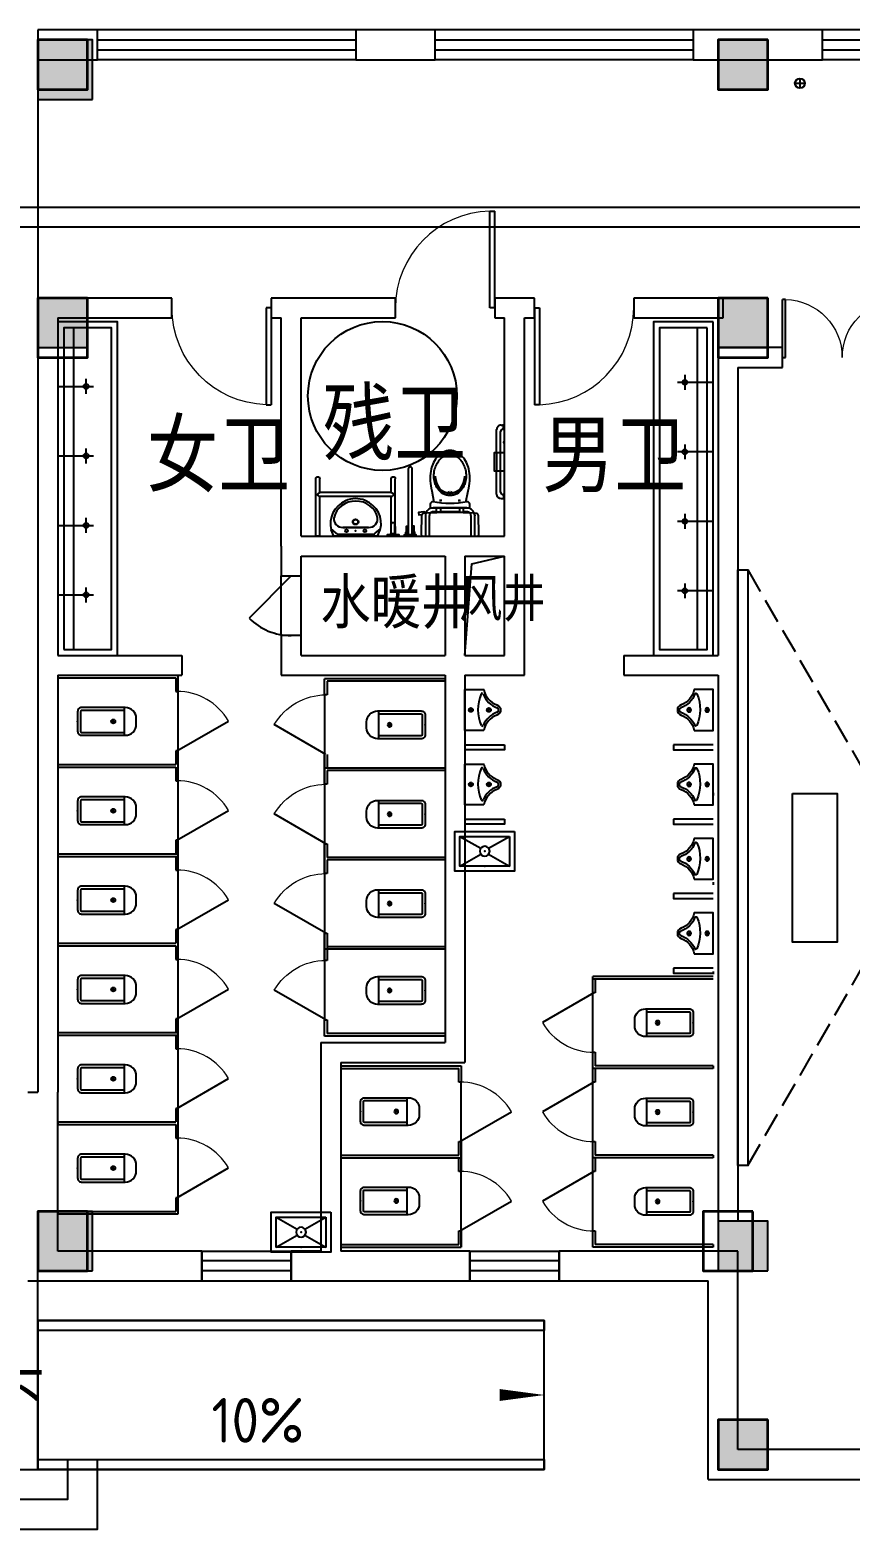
# Model space of a CAD drawing. Extents: x 0 to 302064749, y -59725395 to 1524223.
# Drawn here: x 213595226 to 214421086, y -9398307 to -7888307 of the extents above; entities that cross this region are included whole.
import ezdxf

# ---------------------------------------------------------------- set-up
doc = ezdxf.new("R2010")
doc.units = 0
doc.header["$LTSCALE"] = 1000
doc.linetypes.add('DASH', pattern=[0.35, 0.25, -0.1])
for name, color, linetype in [('0-底图', 7, 'Continuous'), ('CABLETRAY', 4, 'Continuous'), ('COLU', 7, 'Continuous'), ('COLU_HATCH', 251, 'Continuous'), ('DIM_ELEV', 3, 'Continuous'), ('DIM_SYMB', 3, 'Continuous'), ('DOOR_FIRE', 4, 'Continuous'), ('PUB_TEXT', 7, 'Continuous'), ('STAIR', 2, 'Continuous'), ('TEXT', 7, 'Continuous'), ('WALL', 2, 'Continuous'), ('WINDOW', 4, 'Continuous'), ('厨卫', 252, 'Continuous'), ('家具', 8, 'Continuous'), ('排水', 153, 'Continuous'), ('看线', 30, 'Continuous')]:
    doc.layers.add(name, color=color, linetype=linetype)
doc.layers.add('砼柱', color=2, linetype='Continuous', lineweight=35)
doc.styles.add('_TCH_DIM', font='SIMPLEX', dxfattribs={"width": 0.8, "height": 5, "bigfont": 'HZTXT'})
doc.styles.get("Standard").update_dxf_attribs({"font": 'geniso.shx', "bigfont": 'hztxt.shx'})

# ---------------------------------------------------------------- blocks, each defined once
blk = doc.blocks.new('jj')
at = {"layer": '家具', "linetype": 'DASH'}
for points in [[(710804, 819533), (715712, 828033)], [(710804, 825533), (715896, 816713)]]:
    blk.add_lwpolyline(points, dxfattribs=at)
at = {"layer": '家具'}
for points in [[(715304, 827113), (715304, 826513), (715704, 826513), (715704, 827113)], [(716304, 827113), (716304, 826513), (716704, 826513), (716704, 827113)], [(717304, 827113), (717304, 826513), (717704, 826513), (717704, 827113)], [(718304, 827113), (718304, 826513), (718704, 826513), (718704, 827113)], [(719304, 827113), (719304, 826513), (719704, 826513), (719704, 827113)], [(720204, 827113), (720204, 826513), (720604, 826513), (720604, 827113)], [(721104, 827113), (721104, 826513), (721504, 826513), (721504, 827113)], [(722004, 827113), (722004, 826513), (722404, 826513), (722404, 827113)], [(722904, 827113), (722904, 826513), (723304, 826513), (723304, 827113)], [(723804, 827113), (723804, 826513), (724204, 826513), (724204, 827113)], [(715704, 826988), (715704, 826638), (716054, 826638), (716054, 826988)], [(716704, 826988), (716704, 826638), (717054, 826638), (717054, 826988)], [(717704, 826988), (717704, 826638), (718054, 826638), (718054, 826988)], [(718704, 826988), (718704, 826638), (719054, 826638), (719054, 826988)], [(719704, 826988), (719704, 826638), (720054, 826638), (720054, 826988)], [(720604, 826988), (720604, 826638), (720954, 826638), (720954, 826988)], [(721504, 826988), (721504, 826638), (721854, 826638), (721854, 826988)], [(722404, 826988), (722404, 826638), (722754, 826638), (722754, 826988)], [(723304, 826988), (723304, 826638), (723654, 826638), (723654, 826988)], [(724204, 826988), (724204, 826638), (724554, 826638), (724554, 826988)], [(715304, 826513), (715304, 825913), (715704, 825913), (715704, 826513)], [(716304, 826513), (716304, 825913), (716704, 825913), (716704, 826513)], [(717304, 826513), (717304, 825913), (717704, 825913), (717704, 826513)], [(718304, 826513), (718304, 825913), (718704, 825913), (718704, 826513)], [(719304, 826513), (719304, 825913), (719704, 825913), (719704, 826513)], [(720204, 826513), (720204, 825913), (720604, 825913), (720604, 826513)], [(721104, 826513), (721104, 825913), (721504, 825913), (721504, 826513)], [(722004, 826513), (722004, 825913), (722404, 825913), (722404, 826513)], [(722904, 826513), (722904, 825913), (723304, 825913), (723304, 826513)], [(723804, 826513), (723804, 825913), (724204, 825913), (724204, 826513)], [(715704, 826388), (715704, 826038), (716054, 826038), (716054, 826388)], [(716704, 826388), (716704, 826038), (717054, 826038), (717054, 826388)], [(717704, 826388), (717704, 826038), (718054, 826038), (718054, 826388)], [(718704, 826388), (718704, 826038), (719054, 826038), (719054, 826388)], [(719704, 826388), (719704, 826038), (720054, 826038), (720054, 826388)], [(720604, 826388), (720604, 826038), (720954, 826038), (720954, 826388)], [(721504, 826388), (721504, 826038), (721854, 826038), (721854, 826388)], [(722404, 826388), (722404, 826038), (722754, 826038), (722754, 826388)], [(723304, 826388), (723304, 826038), (723654, 826038), (723654, 826388)], [(724204, 826388), (724204, 826038), (724554, 826038), (724554, 826388)], [(710704, 819533), (710704, 825533), (710804, 825533), (710804, 819533)], [(714304, 825113), (714304, 824513), (714704, 824513), (714704, 825113)], [(715304, 825113), (715304, 824513), (715704, 824513), (715704, 825113)], [(716304, 825113), (716304, 824513), (716704, 824513), (716704, 825113)], [(717304, 825113), (717304, 824513), (717704, 824513), (717704, 825113)], [(718304, 825113), (718304, 824513), (718704, 824513), (718704, 825113)], [(719304, 825113), (719304, 824513), (719704, 824513), (719704, 825113)], [(720204, 825113), (720204, 824513), (720604, 824513), (720604, 825113)], [(721104, 825113), (721104, 824513), (721504, 824513), (721504, 825113)], [(722004, 825113), (722004, 824513), (722404, 824513), (722404, 825113)], [(722904, 825113), (722904, 824513), (723304, 824513), (723304, 825113)], [(723804, 825113), (723804, 824513), (724204, 824513), (724204, 825113)], [(714704, 824988), (714704, 824638), (715054, 824638), (715054, 824988)], [(715704, 824988), (715704, 824638), (716054, 824638), (716054, 824988)], [(716704, 824988), (716704, 824638), (717054, 824638), (717054, 824988)], [(717704, 824988), (717704, 824638), (718054, 824638), (718054, 824988)], [(718704, 824988), (718704, 824638), (719054, 824638), (719054, 824988)], [(719704, 824988), (719704, 824638), (720054, 824638), (720054, 824988)], [(720604, 824988), (720604, 824638), (720954, 824638), (720954, 824988)], [(721504, 824988), (721504, 824638), (721854, 824638), (721854, 824988)], [(722404, 824988), (722404, 824638), (722754, 824638), (722754, 824988)], [(723304, 824988), (723304, 824638), (723654, 824638), (723654, 824988)], [(724204, 824988), (724204, 824638), (724554, 824638), (724554, 824988)], [(714304, 824513), (714304, 823913), (714704, 823913), (714704, 824513)], [(715304, 824513), (715304, 823913), (715704, 823913), (715704, 824513)], [(716304, 824513), (716304, 823913), (716704, 823913), (716704, 824513)], [(717304, 824513), (717304, 823913), (717704, 823913), (717704, 824513)], [(718304, 824513), (718304, 823913), (718704, 823913), (718704, 824513)], [(719304, 824513), (719304, 823913), (719704, 823913), (719704, 824513)], [(720204, 824513), (720204, 823913), (720604, 823913), (720604, 824513)], [(721104, 824513), (721104, 823913), (721504, 823913), (721504, 824513)], [(722004, 824513), (722004, 823913), (722404, 823913), (722404, 824513)], [(722904, 824513), (722904, 823913), (723304, 823913), (723304, 824513)], [(723804, 824513), (723804, 823913), (724204, 823913), (724204, 824513)], [(714704, 824388), (714704, 824038), (715054, 824038), (715054, 824388)], [(715704, 824388), (715704, 824038), (716054, 824038), (716054, 824388)], [(716704, 824388), (716704, 824038), (717054, 824038), (717054, 824388)], [(717704, 824388), (717704, 824038), (718054, 824038), (718054, 824388)], [(718704, 824388), (718704, 824038), (719054, 824038), (719054, 824388)], [(719704, 824388), (719704, 824038), (720054, 824038), (720054, 824388)], [(720604, 824388), (720604, 824038), (720954, 824038), (720954, 824388)], [(721504, 824388), (721504, 824038), (721854, 824038), (721854, 824388)], [(722404, 824388), (722404, 824038), (722754, 824038), (722754, 824388)], [(723304, 824388), (723304, 824038), (723654, 824038), (723654, 824388)], [(724204, 824388), (724204, 824038), (724554, 824038), (724554, 824388)], [(711254, 823283), (711704, 823283), (711704, 821783), (711254, 821783)], [(714304, 822513), (714304, 823113), (714704, 823113), (714704, 822513)], [(715304, 822513), (715304, 823113), (715704, 823113), (715704, 822513)], [(716304, 822513), (716304, 823113), (716704, 823113), (716704, 822513)], [(717304, 822513), (717304, 823113), (717704, 823113), (717704, 822513)], [(718304, 822513), (718304, 823113), (718704, 823113), (718704, 822513)], [(719304, 822513), (719304, 823113), (719704, 823113), (719704, 822513)], [(720204, 822513), (720204, 823113), (720604, 823113), (720604, 822513)], [(721104, 822513), (721104, 823113), (721504, 823113), (721504, 822513)], [(722004, 822513), (722004, 823113), (722404, 823113), (722404, 822513)], [(722904, 822513), (722904, 823113), (723304, 823113), (723304, 822513)], [(723804, 822513), (723804, 823113), (724204, 823113), (724204, 822513)], [(724704, 822513), (724704, 823113), (725104, 823113), (725104, 822513)], [(714704, 822638), (714704, 822988), (715054, 822988), (715054, 822638)], [(715704, 822638), (715704, 822988), (716054, 822988), (716054, 822638)], [(716704, 822638), (716704, 822988), (717054, 822988), (717054, 822638)], [(717704, 822638), (717704, 822988), (718054, 822988), (718054, 822638)], [(718704, 822638), (718704, 822988), (719054, 822988), (719054, 822638)], [(719704, 822638), (719704, 822988), (720054, 822988), (720054, 822638)], [(720604, 822638), (720604, 822988), (720954, 822988), (720954, 822638)], [(721504, 822638), (721504, 822988), (721854, 822988), (721854, 822638)], [(722404, 822638), (722404, 822988), (722754, 822988), (722754, 822638)], [(723304, 822638), (723304, 822988), (723654, 822988), (723654, 822638)], [(724204, 822638), (724204, 822988), (724554, 822988), (724554, 822638)], [(725104, 822638), (725104, 822988), (725454, 822988), (725454, 822638)], [(714304, 821913), (714304, 822513), (714704, 822513), (714704, 821913)], [(715304, 821913), (715304, 822513), (715704, 822513), (715704, 821913)], [(716304, 821913), (716304, 822513), (716704, 822513), (716704, 821913)], [(717304, 821913), (717304, 822513), (717704, 822513), (717704, 821913)], [(718304, 821913), (718304, 822513), (718704, 822513), (718704, 821913)], [(719304, 821913), (719304, 822513), (719704, 822513), (719704, 821913)], [(720204, 821913), (720204, 822513), (720604, 822513), (720604, 821913)], [(721104, 821913), (721104, 822513), (721504, 822513), (721504, 821913)], [(722004, 821913), (722004, 822513), (722404, 822513), (722404, 821913)], [(722904, 821913), (722904, 822513), (723304, 822513), (723304, 821913)], [(723804, 821913), (723804, 822513), (724204, 822513), (724204, 821913)], [(724704, 821913), (724704, 822513), (725104, 822513), (725104, 821913)], [(714704, 822038), (714704, 822388), (715054, 822388), (715054, 822038)], [(715704, 822038), (715704, 822388), (716054, 822388), (716054, 822038)], [(716704, 822038), (716704, 822388), (717054, 822388), (717054, 822038)], [(717704, 822038), (717704, 822388), (718054, 822388), (718054, 822038)], [(718704, 822038), (718704, 822388), (719054, 822388), (719054, 822038)], [(719704, 822038), (719704, 822388), (720054, 822388), (720054, 822038)], [(720604, 822038), (720604, 822388), (720954, 822388), (720954, 822038)], [(721504, 822038), (721504, 822388), (721854, 822388), (721854, 822038)], [(722404, 822038), (722404, 822388), (722754, 822388), (722754, 822038)], [(723304, 822038), (723304, 822388), (723654, 822388), (723654, 822038)], [(724204, 822038), (724204, 822388), (724554, 822388), (724554, 822038)], [(725104, 822038), (725104, 822388), (725454, 822388), (725454, 822038)], [(714304, 820513), (714304, 821113), (714704, 821113), (714704, 820513)], [(714704, 820638), (714704, 820988), (715054, 820988), (715054, 820638)], [(715304, 820513), (715304, 821113), (715704, 821113), (715704, 820513)], [(715704, 820638), (715704, 820988), (716054, 820988), (716054, 820638)], [(716304, 820513), (716304, 821113), (716704, 821113), (716704, 820513)], [(716704, 820638), (716704, 820988), (717054, 820988), (717054, 820638)], [(717304, 820513), (717304, 821113), (717704, 821113), (717704, 820513)], [(717704, 820638), (717704, 820988), (718054, 820988), (718054, 820638)], [(718304, 820513), (718304, 821113), (718704, 821113), (718704, 820513)], [(718704, 820638), (718704, 820988), (719054, 820988), (719054, 820638)], [(719304, 820513), (719304, 821113), (719704, 821113), (719704, 820513)], [(719704, 820638), (719704, 820988), (720054, 820988), (720054, 820638)], [(720204, 820513), (720204, 821113), (720604, 821113), (720604, 820513)], [(720604, 820638), (720604, 820988), (720954, 820988), (720954, 820638)], [(721104, 820513), (721104, 821113), (721504, 821113), (721504, 820513)], [(721504, 820638), (721504, 820988), (721854, 820988), (721854, 820638)], [(722004, 820513), (722004, 821113), (722404, 821113), (722404, 820513)], [(722404, 820638), (722404, 820988), (722754, 820988), (722754, 820638)], [(722904, 820513), (722904, 821113), (723304, 821113), (723304, 820513)], [(723304, 820638), (723304, 820988), (723654, 820988), (723654, 820638)], [(723804, 820513), (723804, 821113), (724204, 821113), (724204, 820513)], [(724204, 820638), (724204, 820988), (724554, 820988), (724554, 820638)], [(724704, 820513), (724704, 821113), (725104, 821113), (725104, 820513)], [(725104, 820638), (725104, 820988), (725454, 820988), (725454, 820638)], [(714304, 819913), (714304, 820513), (714704, 820513), (714704, 819913)], [(714704, 820038), (714704, 820388), (715054, 820388), (715054, 820038)], [(715304, 819913), (715304, 820513), (715704, 820513), (715704, 819913)], [(715704, 820038), (715704, 820388), (716054, 820388), (716054, 820038)], [(716304, 819913), (716304, 820513), (716704, 820513), (716704, 819913)], [(716704, 820038), (716704, 820388), (717054, 820388), (717054, 820038)], [(717304, 819913), (717304, 820513), (717704, 820513), (717704, 819913)], [(717704, 820038), (717704, 820388), (718054, 820388), (718054, 820038)], [(718304, 819913), (718304, 820513), (718704, 820513), (718704, 819913)], [(718704, 820038), (718704, 820388), (719054, 820388), (719054, 820038)], [(719304, 819913), (719304, 820513), (719704, 820513), (719704, 819913)], [(719704, 820038), (719704, 820388), (720054, 820388), (720054, 820038)], [(720204, 819913), (720204, 820513), (720604, 820513), (720604, 819913)], [(720604, 820038), (720604, 820388), (720954, 820388), (720954, 820038)], [(721104, 819913), (721104, 820513), (721504, 820513), (721504, 819913)], [(721504, 820038), (721504, 820388), (721854, 820388), (721854, 820038)], [(722004, 819913), (722004, 820513), (722404, 820513), (722404, 819913)], [(722404, 820038), (722404, 820388), (722754, 820388), (722754, 820038)], [(722904, 819913), (722904, 820513), (723304, 820513), (723304, 819913)], [(723304, 820038), (723304, 820388), (723654, 820388), (723654, 820038)], [(723804, 819913), (723804, 820513), (724204, 820513), (724204, 819913)], [(724204, 820038), (724204, 820388), (724554, 820388), (724554, 820038)], [(724704, 819913), (724704, 820513), (725104, 820513), (725104, 819913)], [(725104, 820038), (725104, 820388), (725454, 820388), (725454, 820038)], [(715304, 818513), (715304, 819113), (715704, 819113), (715704, 818513)], [(716304, 818513), (716304, 819113), (716704, 819113), (716704, 818513)], [(717304, 818513), (717304, 819113), (717704, 819113), (717704, 818513)], [(718304, 818513), (718304, 819113), (718704, 819113), (718704, 818513)], [(719304, 818513), (719304, 819113), (719704, 819113), (719704, 818513)], [(720204, 818513), (720204, 819113), (720604, 819113), (720604, 818513)], [(721104, 818513), (721104, 819113), (721504, 819113), (721504, 818513)], [(722004, 818513), (722004, 819113), (722404, 819113), (722404, 818513)], [(722904, 818513), (722904, 819113), (723304, 819113), (723304, 818513)], [(723804, 818513), (723804, 819113), (724204, 819113), (724204, 818513)], [(724704, 818513), (724704, 819113), (725104, 819113), (725104, 818513)], [(715704, 818638), (715704, 818988), (716054, 818988), (716054, 818638)], [(716704, 818638), (716704, 818988), (717054, 818988), (717054, 818638)], [(717704, 818638), (717704, 818988), (718054, 818988), (718054, 818638)], [(718704, 818638), (718704, 818988), (719054, 818988), (719054, 818638)], [(719704, 818638), (719704, 818988), (720054, 818988), (720054, 818638)], [(720604, 818638), (720604, 818988), (720954, 818988), (720954, 818638)], [(721504, 818638), (721504, 818988), (721854, 818988), (721854, 818638)], [(722404, 818638), (722404, 818988), (722754, 818988), (722754, 818638)], [(723304, 818638), (723304, 818988), (723654, 818988), (723654, 818638)], [(724204, 818638), (724204, 818988), (724554, 818988), (724554, 818638)], [(725104, 818638), (725104, 818988), (725454, 818988), (725454, 818638)], [(715304, 817913), (715304, 818513), (715704, 818513), (715704, 817913)], [(716304, 817913), (716304, 818513), (716704, 818513), (716704, 817913)], [(717304, 817913), (717304, 818513), (717704, 818513), (717704, 817913)], [(718304, 817913), (718304, 818513), (718704, 818513), (718704, 817913)], [(719304, 817913), (719304, 818513), (719704, 818513), (719704, 817913)], [(720204, 817913), (720204, 818513), (720604, 818513), (720604, 817913)], [(721104, 817913), (721104, 818513), (721504, 818513), (721504, 817913)], [(722004, 817913), (722004, 818513), (722404, 818513), (722404, 817913)], [(722904, 817913), (722904, 818513), (723304, 818513), (723304, 817913)], [(723804, 817913), (723804, 818513), (724204, 818513), (724204, 817913)], [(724704, 817913), (724704, 818513), (725104, 818513), (725104, 817913)], [(715704, 818038), (715704, 818388), (716054, 818388), (716054, 818038)], [(716704, 818038), (716704, 818388), (717054, 818388), (717054, 818038)], [(717704, 818038), (717704, 818388), (718054, 818388), (718054, 818038)], [(718704, 818038), (718704, 818388), (719054, 818388), (719054, 818038)], [(719704, 818038), (719704, 818388), (720054, 818388), (720054, 818038)], [(720604, 818038), (720604, 818388), (720954, 818388), (720954, 818038)], [(721504, 818038), (721504, 818388), (721854, 818388), (721854, 818038)], [(722404, 818038), (722404, 818388), (722754, 818388), (722754, 818038)], [(723304, 818038), (723304, 818388), (723654, 818388), (723654, 818038)], [(724204, 818038), (724204, 818388), (724554, 818388), (724554, 818038)], [(725104, 818038), (725104, 818388), (725454, 818388), (725454, 818038)]]:
    blk.add_lwpolyline(points, close=True, dxfattribs=at)
blk = doc.blocks.new('$lvtry$00000202')
at = {"color": 0}
for p, q in [((-110, -40, 0), (-110, -470, 0)), ((100, -30, 0), (-100, -30, 0)), ((110, -470, 0), (110, -40, 0)), ((140, -470, 0), (-140, -470, 0))]:
    blk.add_line(p, q, dxfattribs=at)
at = {"color": 0, "elevation": 0}
blk.add_lwpolyline([(140, -40, 0.414214), (100, 0), (-100, 0, 0.414214), (-140, -40), (-140, -480, 0.414214), (-30, -590), (30, -590, 0.414214), (140, -480)], format="xyb", close=True, dxfattribs=at)
at = {"color": 0}
blk.add_circle((0, -359, 0), 20, dxfattribs=at)
for centre, start, end in [((-100, -40, 0), 90, 180), ((100, -40, 0), 0, 90)]:
    blk.add_arc(centre, 10, start, end, dxfattribs=at)
for p in [(0, 0, 0), (0, -359, 0)]:
    blk.add_point(p, dxfattribs=at)
blk = doc.blocks.new('$TCHSYS$APDOOR2D')
blk.add_line((0.5, 0), (0, 0.866))
at = {"lineweight": 13}
blk.add_arc((0.5, 0), 1, 120, 180, dxfattribs=at)
blk = doc.blocks.new('jjj')
at = {"layer": '家具'}
for p, q in [((710644, 826153), (710644, 822913)), ((710804, 825603), (710444, 825603)), ((710804, 824903), (710444, 824903)), ((710804, 824203), (710444, 824203)), ((710804, 823503), (710444, 823503))]:
    blk.add_line(p, q, dxfattribs=at)
for points in [[(710804, 826213), (710204, 826213), (710204, 822853), (710804, 822853), (710804, 826213)], [(710519, 825678), (710519, 825528)], [(710519, 824978), (710519, 824828)], [(710519, 824278), (710519, 824128)], [(710519, 823578), (710519, 823428)]]:
    blk.add_lwpolyline(points, dxfattribs=at)
blk.add_lwpolyline([(710744, 826153), (710264, 826153), (710264, 822913), (710744, 822913)], close=True, dxfattribs=at)
for centre in [(710519, 825603), (710519, 824903), (710519, 824203), (710519, 823503)]:
    blk.add_circle(centre, 25, dxfattribs=at)
blk = doc.blocks.new('A$C1C523CE6')
at = {"layer": '厨卫'}
for p, q in [((302, 1130), (302, 958)), ((931, 1111), (931, 450, 0)), ((971, 1111), (931, 1111)), ((971, 450, 0), (971, 1111)), ((1105, 1102), (1090, 1117)), ((1160, 1117), (1145, 1102)), ((11, 760), (1, 760)), ((11, 700), (11, 760)), ((467, 770), (444, 770)), ((456, 884), (645, 884)), ((456, 781), (456, 758)), ((634, 770), (657, 770)), ((645, 781), (645, 758)), ((11, 700), (1, 700)), ((36, 750), (11, 750)), ((16, 710), (11, 710)), ((41, 685), (41, 475, 0)), ((81, 705), (81, 475, 0)), ((41, 475), (41, 285)), ((81, 285), (81, 475)), ((951, 430, 0), (951, 430, 0)), ((41, 285, 0), (41, 75, 0)), ((81, 285, 0), (81, 55, 0)), ((11, 60, 0), (1, 60, 0)), ((11, 0, 0), (1, 0, 0)), ((11, 60, 0), (11, 0, 0)), ((16, 50, 0), (11, 50, 0)), ((16, 50, 0), (11, 50, 0)), ((36, 10, 0), (11, 10, 0))]:
    blk.add_line(p, q, dxfattribs=at)
for points in [[(819, 1130), (282, 1130, 0.421203), (259, 1107), (264, 922, 0.384529), (285, 900, 0.020097), (551, 890, 0.020097), (816, 900, 0.384529), (837, 922), (842, 1107, 0.421203)], [(1125, 993), (1125, 993, 0.414214), (1145, 1013), (1145, 1102), (1105, 1102), (1105, 1013, 0.414214)], [(749, 844), (352, 844), (352, 807, 0.472458), (379, 784, -0.097656), (722, 784, 0.472458), (749, 807)], [(551, 307, -0.221073), (451, 353, -0.102493), (395, 459, -0.121565), (397, 590, -0.187395), (480, 701, -0.126952), (551, 719, -0.126952), (621, 701, -0.187395), (704, 590, -0.121565), (706, 459, -0.102493), (650, 353, -0.221073)]]:
    blk.add_lwpolyline(points, format="xyb", close=True, dxfattribs=at)
for points in [[(354, 895, -0.203745), (342, 924), (342, 1130)], [(747, 895, 0.203745), (759, 924), (759, 1130)], [(795, 898, 0.081906), (799, 924), (799, 1130)], [(302, 958), (302, 913), (302, 924, 0.081902), (306, 898)], [(306, 898, 0.32142), (382, 844), (719, 844, 0.300027), (793, 893)], [(352, 898, 0.216674), (382, 884), (414, 884)], [(390, 786), (366, 671, 0.088113), (356, 473, 0.124068), (415, 339, 0.086475), (483, 282, 0.130408), (551, 265, 0.130408), (618, 282, 0.086475), (686, 339, 0.124068), (745, 473, 0.088113), (735, 671), (712, 786)], [(687, 884), (719, 884, 0.194092), (747, 895)], [(793, 893, 0.019656), (795, 898)], [(404, 524, -0.134007), (437, 632, -0.213245), (522, 694, 0.668461), (518, 710, 0.205105), (426, 639, 0.136377), (394, 524)], [(556, 683), (569, 689, 0.801198), (570, 693, 0.05862), (551, 695, 0.05862), (531, 693, 0.801198), (532, 689), (545, 683)], [(707, 524, 0.136377), (675, 639, 0.205105), (583, 710, 0.668461), (579, 694, -0.213245), (664, 632, -0.134007), (697, 524)]]:
    blk.add_lwpolyline(points, format="xyb", dxfattribs=at)
for points in [[(891, 1130), (891, 1117), (1011, 1117), (1011, 1130)], [(913, 1087), (913, 1100), (905, 1100), (905, 1087)], [(926, 1027), (926, 1117), (913, 1117), (913, 1027)], [(975, 1027), (975, 1117), (989, 1117), (989, 1027)], [(989, 1087), (989, 1100), (997, 1100), (997, 1087)], [(1062, 1130), (1062, 1117), (1183, 1117), (1183, 1130)], [(456, 844), (456, 888), (414, 888), (414, 844)], [(645, 844), (645, 888), (687, 888), (687, 844)]]:
    blk.add_lwpolyline(points, close=True, dxfattribs=at)
for points in [[(780, 897), (814, 885), (869, 892), (866, 915), (834, 910)], [(1, 475), (101, 475), (101, 285), (1, 285)]]:
    blk.add_lwpolyline(points, dxfattribs=at)
at = {"layer": '厨卫', "const_width": 20}
blk.add_lwpolyline([(1, 174, 0.39926), (10, 184, 0.39926), (1, 194, 0.39926)], format="xyb", dxfattribs=at)
at = {"layer": '厨卫'}
for centre, radius, start, end in [((16, 685), 25, 0, 90), ((36, 705), 45, 0, 90), ((951, 450, 0), 20, 180.0006, 270.0006), ((951, 450, 0), 20, 269.9999, 0), ((16, 75, 0), 25, 270, 0), ((36, 55, 0), 45, 270, 0)]:
    blk.add_arc(centre, radius, start, end, dxfattribs=at)
blk = doc.blocks.new('x-cw$0$$lvtry$00000178')
for p, q in [((-240, 0), (-270, -79)), ((240, 0), (-240, 0)), ((-237, 0), (239, 0)), ((240, 0), (270, -79)), ((-213, -36), (-271, -91)), ((-179, -23), (181, -23)), ((-141, -105), (141, -105)), ((141, -105), (-141, -105)), ((217, -37), (274, -95))]:
    blk.add_line(p, q)
for centre, radius in [((-99, -65), 16.3), ((2, -172), 31.6), ((101, -65), 16.3)]:
    blk.add_circle(centre, radius)
at = {"lineweight": 13}
blk.add_circle((2, -172), 23, dxfattribs=at)
for centre, radius, start, end in [((28, -152), 307, 166.1751, 244.7296), ((-141, -205), 100, 90, 190.5602), ((-179, -73), 50, 90, 133.181), ((-28, -152), 307, 297.0639, 13.8249), ((141, -205), 100, 349.4398, 90), ((181, -73), 50, 44.5607, 90), ((0, -179), 243, 190.5602, 349.4398), ((0, -201), 250, 245.8071, 296.4628)]:
    blk.add_arc(centre, radius, start, end)
blk.add_point((1, -65, 0))
blk = doc.blocks.new('A$C581F44C0')
at = {"layer": '厨卫'}
for p, q in [((0, 600, 0), (0, 20, 0)), ((40, 600, 0), (0, 600, 0)), ((40, 600, 0), (40, 200, 0)), ((760, 600, 0), (760, 200, 0)), ((800, 600, 0), (760, 600, 0)), ((800, 600, 0), (800, 600, 0)), ((800, 500, 0), (800, 600, 0)), ((800, 500, 0), (800, 20, 0)), ((20, 180, 0), (20, 180, 0)), ((760, 200, 0), (40, 200, 0)), ((760, 160, 0), (40, 160, 0)), ((40, 160, 0), (40, 20, 0)), ((760, 160, 0), (760, 20, 0)), ((780, 180, 0), (780, 180, 0)), ((20, 0, 0), (20, 0, 0)), ((780, 0, 0), (780, 0, 0))]:
    blk.add_line(p, q, dxfattribs=at)
for centre, start, end in [((40, 180, 0), 90, 180), ((40, 180, 0), 180, 270), ((760, 180, 0), 0, 90), ((760, 180, 0), 270, 0), ((20, 20, 0), 180, 270), ((20, 20, 0), 270, 0), ((780, 20, 0), 180, 270), ((780, 20, 0), 270, 0)]:
    blk.add_arc(centre, 20, start, end, dxfattribs=at)
at = {"layer": '厨卫', "xscale": -0.9156193895870736, "yscale": 0.8407079646017699}
blk.add_blockref('x-cw$0$$lvtry$00000178', (402, 600), dxfattribs=at)
blk = doc.blocks.new('$lvtry$00000191')
at = {"color": 0}
for p, q in [((-250, -100, 0), (-39, -219, 0)), ((39, -219, 0), (250, -100, 0)), ((-250, -400, 0), (-39, -281, 0)), ((39, -281, 0), (250, -400, 0))]:
    blk.add_line(p, q, dxfattribs=at)
at = {"color": 0, "elevation": 0}
for points in [[(300, -450), (300, -50), (-300, -50), (-300, -450)], [(250, -400), (250, -100), (-250, -100), (-250, -400)]]:
    blk.add_lwpolyline(points, close=True, dxfattribs=at)
at = {"color": 0}
blk.add_circle((0, -250, 0), 50, dxfattribs=at)
for p in [(0, -100, 0), (0, -250, 0)]:
    blk.add_point(p, dxfattribs=at)
blk = doc.blocks.new('$lvtry$00000222')
at = {"layer": '厨卫', "elevation": 0}
blk.add_lwpolyline([(-205, -191), (-205, 0), (205, 0), (205, -191, 0.268068), (51, -323, -0.317765), (0, -360, -0.317765), (-51, -323, 0.268068)], format="xyb", close=True, dxfattribs=at)
at = {"layer": '厨卫'}
for centre in [(0, -60, 0), (0, -242, 0)]:
    blk.add_circle(centre, 20, dxfattribs=at)
for centre, radius, start, end in [((5, -526, 0), 395, 66.6675, 114.1084), ((-152, -175, 0), 10, 114.1084, 248.1394), ((-243, -401, 0), 233, 19.2639, 68.1394), ((243, -401, 0), 233, 110.4941, 160.7361), ((158, -173, 0), 10, 290.4941, 66.6675), ((0, -316, 0), 24, 199.2639, 269.4998), ((0, -316, 0), 24, 270.5002, 340.7361)]:
    blk.add_arc(centre, radius, start, end, dxfattribs=at)
for p in [(0, -60, 0), (0, -242, 0)]:
    blk.add_point(p, dxfattribs=at)
blk = doc.blocks.new('ng')
at = {"layer": '排水'}
for p, q in [((345991, 781358), (346091, 781358)), ((346041, 781408), (346041, 781308))]:
    blk.add_line(p, q, dxfattribs=at)
blk.add_circle((346041, 781358), 50, dxfattribs=at)
blk = doc.blocks.new('1111')
at = {"layer": 'COLU_HATCH'}
h = blk.add_hatch(color=256, dxfattribs=at)
h.dxf.hatch_style = 1
h.paths.add_polyline_path([(1153642, 1039991), (1153642, 1040591), (1153092, 1040591), (1153092, 1039991)])
h = blk.add_hatch(color=256, dxfattribs=at)
h.dxf.hatch_style = 1
h.paths.add_polyline_path([(1160442, 1040091), (1160442, 1040591), (1159942, 1040591), (1159942, 1040091)])
h = blk.add_hatch(color=256, dxfattribs=at)
h.dxf.hatch_style = 1
h.paths.add_polyline_path([(1153592, 1037491), (1153592, 1037991), (1153092, 1037991), (1153092, 1037491)])
h = blk.add_hatch(color=256, dxfattribs=at)
h.dxf.hatch_style = 1
h.paths.add_polyline_path([(1160442, 1037491), (1160442, 1037991), (1159942, 1037991), (1159942, 1037491)])
h = blk.add_hatch(color=256, dxfattribs=at)
h.dxf.hatch_style = 1
h.paths.add_polyline_path([(1153642, 1028191), (1153642, 1028791), (1153092, 1028791), (1153092, 1028191)])
h = blk.add_hatch(color=256, dxfattribs=at)
h.dxf.hatch_style = 1
h.paths.add_polyline_path([(1160442, 1028191), (1160442, 1028691), (1159942, 1028691), (1159942, 1028191)])
h = blk.add_hatch(color=256, dxfattribs=at)
h.dxf.hatch_style = 1
h.paths.add_polyline_path([(1160442, 1026191), (1160442, 1026691), (1159942, 1026691), (1159942, 1026191)])
at = {"layer": 'COLU'}
for points in [[(1153642, 1039991), (1153642, 1040591), (1153092, 1040591), (1153092, 1039991)], [(1160442, 1040091), (1160442, 1040591), (1159942, 1040591), (1159942, 1040091)], [(1153592, 1037491), (1153592, 1037991), (1153092, 1037991), (1153092, 1037491)], [(1160442, 1037491), (1160442, 1037991), (1159942, 1037991), (1159942, 1037491)], [(1153642, 1028191), (1153642, 1028791), (1153092, 1028791), (1153092, 1028191)], [(1160442, 1028191), (1160442, 1028691), (1159942, 1028691), (1159942, 1028191)], [(1160442, 1026191), (1160442, 1026691), (1159942, 1026691), (1159942, 1026191)]]:
    blk.add_lwpolyline(points, close=True, dxfattribs=at)
blk = doc.blocks.new('rtyu')
at = {"layer": '砼柱', "lineweight": 35}
for points in [[(2875708, 656240), (2875208, 656240), (2875208, 655740), (2875708, 655740)], [(2875708, 656240), (2875208, 656240), (2875208, 655740), (2875708, 655740)], [(2882558, 656240), (2882058, 656240), (2882058, 655740), (2882558, 655740)], [(2882558, 656240), (2882058, 656240), (2882058, 655740), (2882558, 655740)], [(2875708, 653640), (2875208, 653640), (2875208, 653040), (2875708, 653040)], [(2875708, 653640), (2875208, 653640), (2875208, 653040), (2875708, 653040)], [(2882558, 653640), (2882058, 653640), (2882058, 653040), (2882558, 653040)], [(2882558, 653640), (2882058, 653640), (2882058, 653040), (2882558, 653040)], [(2875708, 644440), (2875208, 644440), (2875208, 643840), (2875708, 643840)], [(2875708, 644440), (2875208, 644440), (2875208, 643840), (2875708, 643840)], [(2882408, 644440), (2881908, 644440), (2881908, 643840), (2882408, 643840)], [(2882408, 644440), (2881908, 644440), (2881908, 643840), (2882408, 643840)], [(2882558, 642340), (2882058, 642340), (2882058, 641840), (2882558, 641840)], [(2882558, 642340), (2882058, 642340), (2882058, 641840), (2882558, 641840)]]:
    blk.add_lwpolyline(points, close=True, dxfattribs=at)
blk = doc.blocks.new('A$C6D717843')
at = {"layer": 'TEXT'}
blk.add_blockref('rtyu', (-2821208, -641940), dxfattribs=at)
blk = doc.blocks.new('$WINLIB2D$00000001')
at = {"color": 0}
for points in [[(-0.5, 0.5), (-0.5, -0.5)], [(-0.5, 0.5), (0.5, 0.5)], [(0.5, -0.5), (0.5, 0.5)], [(0.5, 0.1667), (-0.5, 0.1667)], [(0.5, -0.1667), (-0.5, -0.1667)], [(-0.5, -0.5), (0.5, -0.5)]]:
    blk.add_lwpolyline(points, dxfattribs=at)
blk = doc.blocks.new('$DorLib2D$00000002')
for p, q in [((-0.5, 0), (-0.5, 0.4875)), ((-0.475, 0.4875), (-0.5, 0.4875)), ((-0.475, 0), (-0.475, 0.4875)), ((0.475, 0), (0.475, 0.4875)), ((0.475, 0.4875), (0.5, 0.4875)), ((0.5, 0), (0.5, 0.4875)), ((-0.5, 0), (-0.475, 0)), ((0.5, 0), (0.475, 0))]:
    blk.add_line(p, q)
at = {"lineweight": 13}
for centre, start, end in [((-0.4875, 0), 0, 88.53072), ((0.4875, 0), 91.46928, 180)]:
    blk.add_arc(centre, 0.4875, start, end, dxfattribs=at)
blk = doc.blocks.new('$DorLib2D$00000001')
for p, q in [((0.45, 0.975), (0.5, 0.975)), ((0.45, 0), (0.45, 0.975)), ((0.5, 0), (0.5, 0.975)), ((0.5, 0), (0.45, 0))]:
    blk.add_line(p, q)
at = {"lineweight": 13}
blk.add_arc((0.475, 0), 0.975, 91.4693, 180, dxfattribs=at)
blk = doc.blocks.new('$DorLib2D$00000114')
at = {"color": 0}
blk.add_line((0.5, 0), (-0.207, 0.707), dxfattribs=at)
blk.add_arc((0.5, 0), 1, 135, 180, dxfattribs=at)
blk = doc.blocks.new('gfhjghj')
at = {"layer": 'DIM_ELEV'}
blk.add_lwpolyline([(1122032.7, -53949.9), (1122103.9, -53028.2), (1122432.7, -52949.9)], dxfattribs=at)
at = {"layer": 'DIM_SYMB'}
blk.add_lwpolyline([(1117732.7, -61399.9, 0, 0, 0), (1122832.7, -61399.9, 0, 120, 0), (1122382.7, -61399.9, 0, 0, 0)], format="xyseb", dxfattribs=at)
at = {"layer": 'DOOR_FIRE'}
for p, q in [((1120182.7, -53749.9), (1120182.7, -53149.9)), ((1120382.7, -53749.9), (1120382.7, -53149.9))]:
    blk.add_line(p, q, dxfattribs=at)
at = {"layer": 'STAIR'}
for points in [[(1108632.7, -60149.9), (1108632.7, -62749.9), (1118332.7, -62749.9), (1118332.7, -62049.9)], [(1108932.7, -60149.9), (1108932.7, -62449.9), (1118032.7, -62449.9), (1118032.7, -62049.9)], [(1109232.7, -60149.9), (1109232.7, -62149.9), (1117732.7, -62149.9), (1117732.7, -60149.9)]]:
    blk.add_lwpolyline(points, dxfattribs=at)
for points in [[(1117732.7, -62149.9), (1122832.7, -62149.9), (1122832.7, -60649.9), (1117732.7, -60649.9)], [(1122832.7, -60649.9), (1122832.7, -60749.9), (1117732.7, -60749.9), (1117732.7, -60749.9), (1117732.7, -60649.9)], [(1122832.7, -62049.9), (1122832.7, -62149.9), (1117732.7, -62149.9), (1117732.7, -62149.9), (1117732.7, -62049.9)]]:
    blk.add_lwpolyline(points, close=True, dxfattribs=at)
at = {"layer": 'WALL'}
for p, q in [((1118332.7, -47649.9), (1117732.7, -47649.9)), ((1117732.7, -47649.9), (1117732.7, -47949.9)), ((1118332.7, -47949.9), (1118332.7, -47649.9)), ((1121732.7, -47649.9), (1120932.7, -47649.9)), ((1120932.7, -47649.9), (1120932.7, -47949.9)), ((1121732.7, -47949.9), (1121732.7, -47649.9)), ((1125632.7, -47649.9), (1124332.7, -47649.9)), ((1124332.7, -47649.9), (1124332.7, -47949.9)), ((1125632.7, -47949.9), (1125632.7, -47649.9)), ((1117732.7, -47949.9), (1118332.7, -47949.9)), ((1120932.7, -47949.9), (1121732.7, -47949.9)), ((1124332.7, -47949.9), (1125632.7, -47949.9)), ((1117732.7, -50349.9), (1117732.7, -54049.9)), ((1119082.7, -50349.9), (1117732.7, -50349.9)), ((1119082.7, -50549.9), (1119082.7, -50349.9)), ((1120282.7, -50349.9), (1120082.7, -50349.9)), ((1120082.7, -50349.9), (1120082.7, -50549.9)), ((1121332.7, -50349.9), (1120282.7, -50349.9)), ((1121332.7, -50549.9), (1121332.7, -50349.9)), ((1122532.7, -50349.9), (1122332.7, -50349.9)), ((1122332.7, -50349.9), (1122332.7, -50549.9)), ((1122732.7, -50349.9), (1122532.7, -50349.9)), ((1122732.7, -50549.9), (1122732.7, -50349.9)), ((1124632.7, -50349.9), (1123732.7, -50349.9)), ((1123732.7, -50349.9), (1123732.7, -50549.9)), ((1124632.7, -50549.9), (1124632.7, -50349.9)), ((1117932.7, -50549.9), (1117932.7, -53949.9)), ((1117932.7, -50549.9), (1119082.7, -50549.9)), ((1120082.7, -50549.9), (1120182.7, -50549.9)), ((1120182.7, -52849.9), (1120182.7, -50549.9)), ((1120382.7, -50549.9), (1121332.7, -50549.9)), ((1120382.7, -52749.9), (1120382.7, -50549.9)), ((1122332.7, -50549.9), (1122432.7, -50549.9)), ((1122432.7, -52749.9), (1122432.7, -50549.9)), ((1122632.7, -50549.9), (1122732.7, -50549.9)), ((1122632.7, -52849.9), (1122632.7, -50549.9)), ((1123732.7, -50549.9), (1124632.7, -50549.9)), ((1125232.7, -50849.9), (1124582.7, -50849.9)), ((1124582.7, -50849.9), (1124582.7, -53949.9)), ((1125232.7, -51049.9), (1125232.7, -50849.9)), ((1124782.7, -51049.9), (1125232.7, -51049.9)), ((1124782.7, -51049.9), (1124782.7, -54049.9)), ((1120182.7, -52849.9), (1120182.7, -53149.9)), ((1120382.7, -52749.9), (1121932.7, -52749.9)), ((1121932.7, -52749.9), (1122432.7, -52749.9)), ((1122632.7, -54149.9), (1122632.7, -52849.9)), ((1120382.7, -53149.9), (1120382.7, -52949.9)), ((1120382.7, -52949.9), (1121832.7, -52949.9)), ((1121832.7, -52949.9), (1121832.7, -53949.9)), ((1122032.7, -52949.9), (1122032.7, -53949.9)), ((1122032.7, -52949.9), (1122432.7, -52949.9)), ((1122432.7, -53949.9), (1122432.7, -52949.9)), ((1120182.7, -53149.9), (1120382.7, -53149.9)), ((1120382.7, -53749.9), (1120182.7, -53749.9)), ((1120182.7, -53749.9), (1120182.7, -54149.9)), ((1120382.7, -53949.9), (1120382.7, -53749.9)), ((1117732.7, -54049.9), (1117732.7, -58349.9)), ((1117932.7, -53949.9), (1119182.7, -53949.9)), ((1119182.7, -53949.9), (1119182.7, -54149.9)), ((1120382.7, -53949.9), (1121832.7, -53949.9)), ((1122032.7, -53949.9), (1122432.7, -53949.9)), ((1123632.7, -53949.9), (1124582.7, -53949.9)), ((1123632.7, -53949.9), (1123632.7, -54149.9)), ((1124782.7, -54049.9), (1124782.7, -59649.9)), ((1117932.7, -54149.9), (1119182.7, -54149.9)), ((1117932.7, -54149.9), (1117932.7, -58349.9)), ((1120182.7, -54149.9), (1121832.7, -54149.9)), ((1121832.7, -54149.9), (1121832.7, -57849.9)), ((1122032.7, -54149.9), (1122032.7, -58049.9)), ((1122032.7, -54149.9), (1122632.7, -54149.9)), ((1123632.7, -54149.9), (1124582.7, -54149.9)), ((1124582.7, -54149.9), (1124582.7, -59649.9)), ((1120582.7, -57849.9), (1121832.7, -57849.9)), ((1120582.7, -57849.9), (1120582.7, -59949.9)), ((1120782.7, -58049.9), (1122032.7, -58049.9)), ((1120782.7, -58049.9), (1120782.7, -59949.9)), ((1117632.7, -58349.9), (1117732.7, -58349.9)), ((1117932.7, -59949.9), (1117932.7, -58349.9)), ((1124782.7, -59649.9), (1124582.7, -59649.9)), ((1119382.7, -59949.9), (1117932.7, -59949.9)), ((1119382.7, -60249.9), (1119382.7, -59949.9)), ((1120582.7, -59949.9), (1120282.7, -59949.9)), ((1120282.7, -59949.9), (1120282.7, -60249.9)), ((1122082.2, -59949.9), (1120782.7, -59949.9)), ((1122082.2, -60249.9), (1122082.2, -59949.9)), ((1124782.7, -59949.9), (1122982.2, -59949.9)), ((1122982.2, -59949.9), (1122982.2, -60249.9)), ((1124782.7, -61949.9), (1124782.7, -59949.9)), ((1117632.7, -60249.9), (1119382.7, -60249.9)), ((1120282.7, -60249.9), (1120682.7, -60249.9)), ((1120682.7, -60249.9), (1122082.2, -60249.9)), ((1122982.2, -60249.9), (1124482.7, -60249.9)), ((1124482.7, -62249.9), (1124482.7, -60249.9)), ((1128232.7, -61949.9), (1124782.7, -61949.9)), ((1124482.7, -62249.9), (1128232.7, -62249.9))]:
    blk.add_line(p, q, dxfattribs=at)
at = {"layer": '厨卫'}
for p, q in [((1117932.7, -54149.9), (1119145.2, -54149.9)), ((1117932.7, -54149.9), (1117932.7, -54174.9)), ((1117932.7, -54174.9), (1119120.2, -54174.9)), ((1119120.2, -54174.9), (1119120.2, -54312.4)), ((1119145.2, -54312.4), (1119145.2, -54149.9)), ((1120620.2, -54347.4), (1120620.2, -54184.9)), ((1121832.7, -54184.9), (1120620.2, -54184.9)), ((1119120.2, -54312.4), (1119145.2, -54312.4)), ((1119145.2, -59412.4), (1119145.2, -54312.4)), ((1120620.2, -54347.4), (1120620.2, -57622.4)), ((1120645.2, -54347.4), (1120620.2, -54347.4)), ((1120645.2, -54209.9), (1120645.2, -54347.4)), ((1121832.7, -54209.9), (1120645.2, -54209.9)), ((1119145.2, -54912.4), (1119120.2, -54912.4)), ((1119120.2, -54912.4), (1119120.2, -55049.9)), ((1119145.2, -55062.4), (1119145.2, -54912.4)), ((1120620.2, -55097.4), (1120620.2, -54947.4)), ((1120645.2, -54947.4), (1120645.2, -55084.9)), ((1122032.7, -54849.9), (1122432.7, -54849.9)), ((1124532.7, -54849.9), (1124132.7, -54849.9)), ((1117932.7, -55049.9), (1119120.2, -55049.9)), ((1117932.7, -55049.9), (1117932.7, -55074.9)), ((1117932.7, -55074.9), (1119120.2, -55074.9)), ((1119120.2, -55074.9), (1119120.2, -55212.4)), ((1119145.2, -55212.4), (1119145.2, -55062.4)), ((1120620.2, -55247.4), (1120620.2, -55084.9)), ((1121832.7, -55084.9), (1120620.2, -55084.9)), ((1120645.2, -55109.9), (1120645.2, -55247.4)), ((1121832.7, -55109.9), (1120645.2, -55109.9)), ((1121832.7, -55084.9), (1121832.7, -55109.9)), ((1119120.2, -55212.4), (1119145.2, -55212.4)), ((1120645.2, -55247.4), (1120620.2, -55247.4)), ((1122032.7, -55334.9), (1122032.7, -55359.9)), ((1124532.7, -55334.9), (1124532.7, -55359.9)), ((1122032.7, -55599.9), (1122432.7, -55599.9)), ((1124532.7, -55599.9), (1124132.7, -55599.9)), ((1119145.2, -55812.4), (1119120.2, -55812.4)), ((1119120.2, -55812.4), (1119120.2, -55949.9)), ((1119145.2, -55974.9), (1119145.2, -55812.4)), ((1120620.2, -55997.4), (1120620.2, -55847.4)), ((1120620.2, -55847.4), (1120645.2, -55847.4)), ((1120645.2, -55847.4), (1120645.2, -55984.9)), ((1117932.7, -55949.9), (1119120.2, -55949.9)), ((1117932.7, -55949.9), (1117932.7, -55974.9)), ((1117932.7, -55949.9), (1119145.2, -55949.9)), ((1117932.7, -55949.9), (1117932.7, -55974.9)), ((1117932.7, -55974.9), (1119145.2, -55974.9)), ((1117932.7, -55974.9), (1119120.2, -55974.9)), ((1119120.2, -55974.9), (1119120.2, -56112.4)), ((1119145.2, -56112.4), (1119145.2, -55949.9)), ((1120620.2, -56147.4), (1120620.2, -55997.4)), ((1121832.7, -55984.9), (1120645.2, -55984.9)), ((1121832.7, -56009.9), (1120645.2, -56009.9)), ((1120645.2, -56009.9), (1120645.2, -56147.4)), ((1121832.7, -55984.9), (1121832.7, -56009.9)), ((1119120.2, -56112.4), (1119145.2, -56112.4)), ((1120645.2, -56147.4), (1120620.2, -56147.4)), ((1124532.7, -56234.9), (1124532.7, -56259.9)), ((1124532.7, -56349.9), (1124132.7, -56349.9)), ((1119145.2, -56712.4), (1119120.2, -56712.4)), ((1119120.2, -56712.4), (1119120.2, -56849.9)), ((1119145.2, -56862.4), (1119145.2, -56712.4)), ((1120620.2, -56909.9), (1120620.2, -56747.4)), ((1120620.2, -56747.4), (1120645.2, -56747.4)), ((1120645.2, -56747.4), (1120645.2, -56884.9)), ((1117932.7, -56849.9), (1119120.2, -56849.9)), ((1117932.7, -56849.9), (1117932.7, -56874.9)), ((1117932.7, -56874.9), (1119120.2, -56874.9)), ((1119120.2, -56874.9), (1119120.2, -57012.4)), ((1119145.2, -57012.4), (1119145.2, -56862.4)), ((1120620.2, -57022.4), (1120620.2, -56872.4)), ((1121832.7, -56909.9), (1120620.2, -56909.9)), ((1121832.7, -56884.9), (1120645.2, -56884.9)), ((1120645.2, -56884.9), (1120645.2, -57022.4)), ((1119120.2, -57012.4), (1119145.2, -57012.4)), ((1120645.2, -57022.4), (1120620.2, -57022.4)), ((1124532.7, -57184.9), (1123320.2, -57184.9)), ((1123320.2, -57347.4), (1123320.2, -57184.9)), ((1124532.7, -57209.9), (1123320.2, -57209.9)), ((1124532.7, -57184.9), (1123345.2, -57184.9)), ((1124532.7, -57209.9), (1123345.2, -57209.9)), ((1123345.2, -57209.9), (1123345.2, -57347.4)), ((1124532.7, -57099.9), (1124132.7, -57099.9)), ((1124532.7, -57134.9), (1124532.7, -57159.9)), ((1124532.7, -57134.9), (1124532.7, -57159.9)), ((1123320.2, -59747.4), (1123320.2, -57347.4)), ((1123345.2, -57347.4), (1123320.2, -57347.4)), ((1119145.2, -57612.4), (1119120.2, -57612.4)), ((1119120.2, -57612.4), (1119120.2, -57749.9)), ((1119145.2, -57774.9), (1119145.2, -57612.4)), ((1120620.2, -57784.9), (1120620.2, -57622.4)), ((1120620.2, -57622.4), (1120645.2, -57622.4)), ((1120645.2, -57622.4), (1120645.2, -57759.9)), ((1117932.7, -57749.9), (1119120.2, -57749.9)), ((1117932.7, -57749.9), (1117932.7, -57774.9)), ((1117932.7, -57749.9), (1119145.2, -57749.9)), ((1117932.7, -57749.9), (1117932.7, -57774.9)), ((1117932.7, -57774.9), (1119145.2, -57774.9)), ((1117932.7, -57774.9), (1119120.2, -57774.9)), ((1119120.2, -57774.9), (1119120.2, -57912.4)), ((1119145.2, -57912.4), (1119145.2, -57749.9)), ((1121832.7, -57784.9), (1120620.2, -57784.9)), ((1121832.7, -57759.9), (1120645.2, -57759.9)), ((1119120.2, -57912.4), (1119145.2, -57912.4)), ((1123320.2, -58109.9), (1123320.2, -57947.4)), ((1123320.2, -57947.4), (1123345.2, -57947.4)), ((1123345.2, -57947.4), (1123345.2, -58084.9)), ((1120782.7, -58084.9), (1121995.2, -58084.9)), ((1120782.7, -58109.9), (1121970.2, -58109.9)), ((1121970.2, -58247.5), (1121970.2, -58109.9)), ((1121995.2, -58084.9), (1121995.2, -58247.5)), ((1123320.2, -58247.4), (1123320.2, -58097.4)), ((1124532.7, -58109.9), (1123320.2, -58109.9)), ((1124532.7, -58084.9), (1123345.2, -58084.9)), ((1124532.7, -58084.9), (1123345.2, -58084.9)), ((1124532.7, -58109.9), (1123345.2, -58109.9)), ((1123345.2, -58109.9), (1123345.2, -58247.4)), ((1124532.7, -58084.9), (1124532.7, -58109.9)), ((1124532.7, -58084.9), (1124532.7, -58109.9)), ((1121995.2, -58247.5), (1121970.2, -58247.5)), ((1121995.2, -59909.9), (1121995.2, -58247.5)), ((1123345.2, -58247.4), (1123320.2, -58247.4)), ((1119145.2, -58512.4), (1119120.2, -58512.4)), ((1119120.2, -58512.4), (1119120.2, -58649.9)), ((1119145.2, -58662.4), (1119145.2, -58512.4)), ((1117932.7, -58649.9), (1119120.2, -58649.9)), ((1117932.7, -58649.9), (1117932.7, -58674.9)), ((1117932.7, -58674.9), (1119120.2, -58674.9)), ((1119120.2, -58674.9), (1119120.2, -58812.4)), ((1119145.2, -58812.4), (1119145.2, -58662.4)), ((1119120.2, -58812.4), (1119145.2, -58812.4)), ((1121970.2, -58984.9), (1121970.2, -58847.5)), ((1121970.2, -58847.5), (1121995.2, -58847.5)), ((1121995.2, -58847.5), (1121995.2, -59009.9)), ((1123320.2, -59009.9), (1123320.2, -58847.4)), ((1123320.2, -58847.4), (1123345.2, -58847.4)), ((1123345.2, -58847.4), (1123345.2, -58984.9)), ((1120782.7, -58984.9), (1121970.2, -58984.9)), ((1120782.7, -58984.9), (1121970.2, -58984.9)), ((1120782.7, -59009.9), (1121995.2, -59009.9)), ((1120782.7, -59009.9), (1121970.2, -59009.9)), ((1121970.2, -59147.5), (1121970.2, -59009.9)), ((1121995.2, -58997.5), (1121995.2, -59147.5)), ((1123320.2, -59147.4), (1123320.2, -58997.4)), ((1124532.7, -59009.9), (1123320.2, -59009.9)), ((1124532.7, -58984.9), (1123345.2, -58984.9)), ((1124532.7, -58984.9), (1123345.2, -58984.9)), ((1124532.7, -59009.9), (1123345.2, -59009.9)), ((1123345.2, -59009.9), (1123345.2, -59147.4)), ((1124532.7, -58984.9), (1124532.7, -59009.9)), ((1124532.7, -58984.9), (1124532.7, -59009.9)), ((1121995.2, -59147.5), (1121970.2, -59147.5)), ((1123345.2, -59147.4), (1123320.2, -59147.4)), ((1119145.2, -59412.4), (1119120.2, -59412.4)), ((1119120.2, -59412.4), (1119120.2, -59549.9)), ((1119145.2, -59574.9), (1119145.2, -59412.4)), ((1117932.7, -59549.9), (1119120.2, -59549.9)), ((1117932.7, -59549.9), (1117932.7, -59574.9)), ((1117932.7, -59574.9), (1119145.2, -59574.9)), ((1121970.2, -59884.9), (1121970.2, -59747.5)), ((1121970.2, -59747.5), (1121995.2, -59747.5)), ((1121995.2, -59747.5), (1121995.2, -59909.9)), ((1123320.2, -59909.9), (1123320.2, -59747.4)), ((1123320.2, -59747.4), (1123345.2, -59747.4)), ((1123345.2, -59747.4), (1123345.2, -59884.9)), ((1120782.7, -59884.9), (1121970.2, -59884.9)), ((1120782.7, -59909.9), (1121995.2, -59909.9)), ((1124532.7, -59909.9), (1123320.2, -59909.9)), ((1124532.7, -59884.9), (1123345.2, -59884.9)), ((1124532.7, -59884.9), (1124532.7, -59909.9))]:
    blk.add_line(p, q, dxfattribs=at)
for points in [[(1122432.7, -54849.9), (1122432.7, -54899.9), (1122032.7, -54899.9)], [(1124132.7, -54849.9), (1124132.7, -54899.9), (1124532.7, -54899.9)], [(1122432.7, -55599.9), (1122432.7, -55649.9), (1122032.7, -55649.9)], [(1124132.7, -55599.9), (1124132.7, -55649.9), (1124532.7, -55649.9)], [(1124132.7, -56349.9), (1124132.7, -56399.9), (1124532.7, -56399.9)], [(1124132.7, -57099.9), (1124132.7, -57149.9), (1124532.7, -57149.9)]]:
    blk.add_lwpolyline(points, dxfattribs=at)
at = {"layer": '家具'}
blk.add_circle((1121202.4, -51336.9), 750, dxfattribs=at)
at = {"layer": '看线', "linetype": 'Continuous'}
blk.add_line((1117732.7, -47749.9), (1117732.7, -50349.9), dxfattribs=at)
for name, p in [('A$C6D717843', (1063732.7, -62049.9)), ('1111', (-35359.3, -1088341))]:
    blk.add_blockref(name, p)
at = {"layer": 'DOOR_FIRE', "xscale": 600, "yscale": 600, "zscale": 200, "rotation": 90}
blk.add_blockref('$DorLib2D$00000114', (1120282.7, -53449.9), dxfattribs=at)
at = {"layer": 'WINDOW'}
for name, p, xscale, yscale, zscale, rotation in [('$WINLIB2D$00000001', (1119632.7, -47799.9), -2600, 300, 300, 359.9999999268113), ('$WINLIB2D$00000001', (1123032.7, -47799.9), -2600, 300, 300, 359.9999999268113), ('$WINLIB2D$00000001', (1126532.7, -47799.9), -1800, 300, 300, 359.9999999268113), ('$DorLib2D$00000001', (1121832.7, -50449.9), 1000, 1000, 200, 1.57859189801727e-08), ('$DorLib2D$00000002', (1125832.7, -50949.9), -1200, 1200, 200, 1.581159203567495e-08), ('$DorLib2D$00000001', (1119582.7, -50449.9), -1000, 1000, 200, 180.0000000157931), ('$DorLib2D$00000001', (1123232.7, -50449.9), 1000, 1000, 200, 180.0000000157955), ('$WINLIB2D$00000001', (1119832.7, -60099.9), 900, 300, 300, 1.580932297629872e-08), ('$WINLIB2D$00000001', (1122532.2, -60099.9), 900, 300, 300, 1.581064237879655e-08)]:
    blk.add_blockref(name, p, dxfattribs=dict(at, xscale=xscale, yscale=yscale, zscale=zscale, rotation=rotation))
at = {"layer": '厨卫'}
for name, p, rotation in [('A$C1C523CE6', (1122433.3, -51619.9), 180), ('$lvtry$00000222', (1122032.7, -54499.7, 0), 90.00000058654038), ('$lvtry$00000202', (1118132.7, -54614.9), 89.9999994133869), ('$lvtry$00000222', (1122032.7, -55249.7, 0), 90.00000058654038), ('$lvtry$00000202', (1118132.7, -55514.9), 89.9999994133869), ('$lvtry$00000202', (1118132.7, -56414.9), 89.9999994133869), ('$lvtry$00000202', (1118132.7, -57314.9), 89.9999994133869), ('$lvtry$00000202', (1118132.7, -58214.9), 89.9999994133869), ('$lvtry$00000202', (1118132.7, -59114.9), 89.9999994133869)]:
    blk.add_blockref(name, p, dxfattribs=dict(at, rotation=rotation))
at = {"layer": '厨卫', "xscale": -1}
for name, p, rotation in [('A$C581F44C0', (1120531.4, -52149.9), 180), ('$lvtry$00000222', (1124532.7, -54499.7, 0), 269.9999994134596), ('$lvtry$00000202', (1121632.7, -54649.9), 270.0000005866131), ('$lvtry$00000222', (1124532.7, -55249.7, 0), 269.9999994134596), ('$lvtry$00000202', (1121632.7, -55549.9), 270.0000005866131), ('$lvtry$00000191', (1122232.7, -56172.7), 180), ('$lvtry$00000222', (1124532.7, -55999.7, 0), 269.9999994134596), ('$lvtry$00000202', (1121632.7, -56449.9), 270.0000005866131), ('$lvtry$00000222', (1124532.7, -56749.7, 0), 269.9999994134596), ('$lvtry$00000202', (1121632.7, -57324.9), 270.0000005866131), ('$lvtry$00000202', (1124332.7, -57649.9), 270.0000005866131), ('$lvtry$00000202', (1120982.7, -58545), 90.00000058661308), ('$lvtry$00000202', (1124332.7, -58549.9), 270.0000005866131), ('$lvtry$00000202', (1120982.7, -59445), 90.00000058661308), ('$lvtry$00000202', (1124332.7, -59449.9), 270.0000005866131), ('$lvtry$00000191', (1120382.7, -60009.9), 180)]:
    blk.add_blockref(name, p, dxfattribs=dict(at, rotation=rotation))
at = {"layer": '厨卫', "yscale": 600, "zscale": 25}
for p, xscale, rotation in [((1119132.7, -54612.4), 600, 270.0000003994681), ((1120632.7, -54647.4), -600, 89.99999960053185), ((1119132.7, -55512.4), 600, 270.0000005866021), ((1120632.7, -55547.4), -600, 89.99999960053185), ((1119132.7, -56412.4), 600, 270.0000003994681), ((1120632.7, -56447.4), -600, 89.99999941339789), ((1119132.7, -57312.4), 600, 270.0000005866021), ((1120632.7, -57322.4), -600, 89.99999941339789), ((1123332.7, -57647.4), 600, 90.0000005866021), ((1119132.7, -58212.4), 600, 270.0000003994681), ((1121982.7, -58547.4), 600, 270.0000003994681), ((1123332.7, -58547.4), 600, 90.0000005866021), ((1119132.7, -59112.4), 600, 270.0000005866021), ((1121982.7, -59447.4), 600, 270.0000005866021), ((1123332.7, -59447.4), 600, 90.0000005866021)]:
    blk.add_blockref('$TCHSYS$APDOOR2D', p, dxfattribs=dict(at, xscale=xscale, rotation=rotation))
at = {"layer": '家具', "rotation": 180}
blk.add_blockref('jjj', (1828736.9, 772262.6), dxfattribs=at)
at = {"layer": '家具'}
for name, p in [('jjj', (413728.6, -876802.5)), ('jj', (414078.6, -878622.5))]:
    blk.add_blockref(name, p, dxfattribs=at)
at = {"layer": '排水'}
blk.add_blockref('ng', (779366.2, -829545.3), dxfattribs=at)
at = {"layer": 'PUB_TEXT'}
for s, height, p in [('残卫', 723.4, (1120598.9, -51988.6)), ('女卫', 723.4, (1118826.9, -52308.4)), ('男卫', 723.4, (1122813.9, -52308.4)), ('水暖井', 506.38, (1120577.8, -53678.2)), ('风井', 434.04, (1121975.5, -53604.1)), ('10%', 450, (1119480.3, -61880.2))]:
    blk.add_text(s, height=height, dxfattribs=at).set_placement(p)
at = {"layer": 'PUB_TEXT', "style": '_TCH_DIM'}
blk.add_text('下', height=506.4, dxfattribs=at).set_placement((1117290.4, -61662.4))
blk = doc.blocks.new('1#教学楼-电提建筑结构')
at = {"layer": 'CABLETRAY'}
for p, q in [((2090028.2, -80216.9), (2141081.3, -80216.9)), ((2141081.3, -80416.9), (2090028.2, -80416.9))]:
    blk.add_line(p, q, dxfattribs=at)
at = {"layer": '0-底图'}
blk.add_blockref('gfhjghj', (997396.8, -30782), dxfattribs=at)

msp = doc.modelspace()

# ---------------------------------------------------------------- block references
at = {"xscale": 100, "yscale": 100, "zscale": 100}
msp.add_blockref('1#教学楼-电提建筑结构', (2090275, -45113), dxfattribs=at)

doc.saveas('drawing.dxf')
